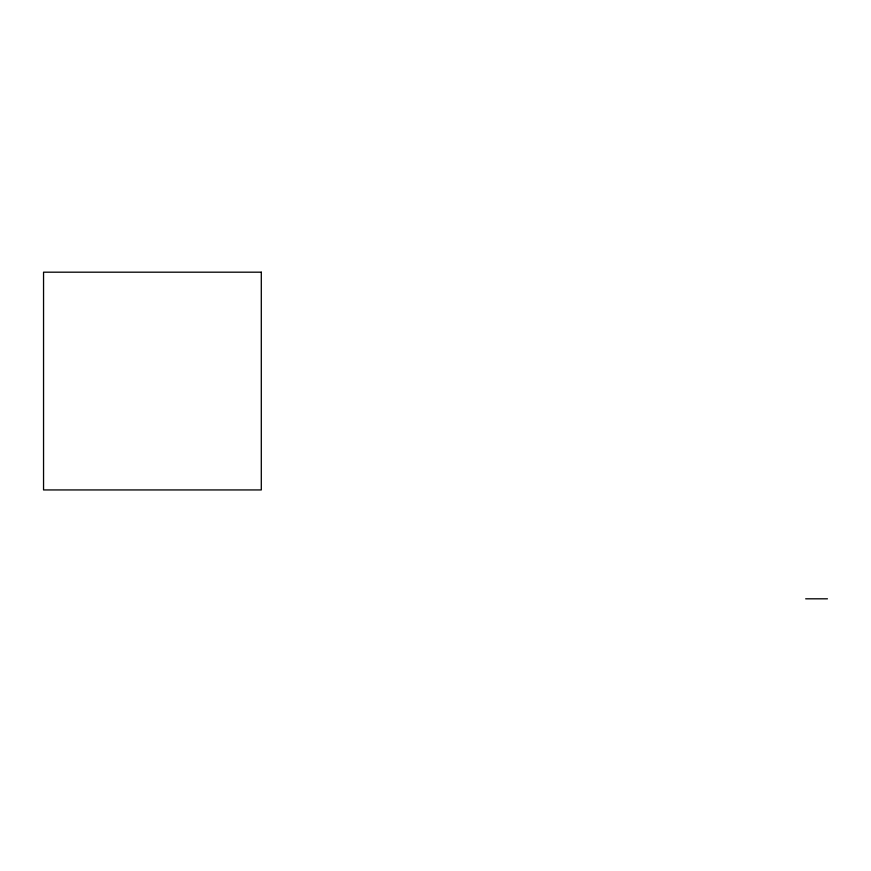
<?xml version="1.0" encoding="UTF-8"?>
<svg xmlns="http://www.w3.org/2000/svg" width="871" height="871" viewBox="0 0 871 871"><rect width="100%" height="100%" fill="white"/><g stroke="black" fill="none" stroke-linecap="round" stroke-linejoin="round"><path stroke-width="1.31" d="M805.675 598.813L827.45 598.813M261.3 272.188L43.55 272.188L43.55 489.938L261.3 489.938L261.3 272.188"/></g></svg>
